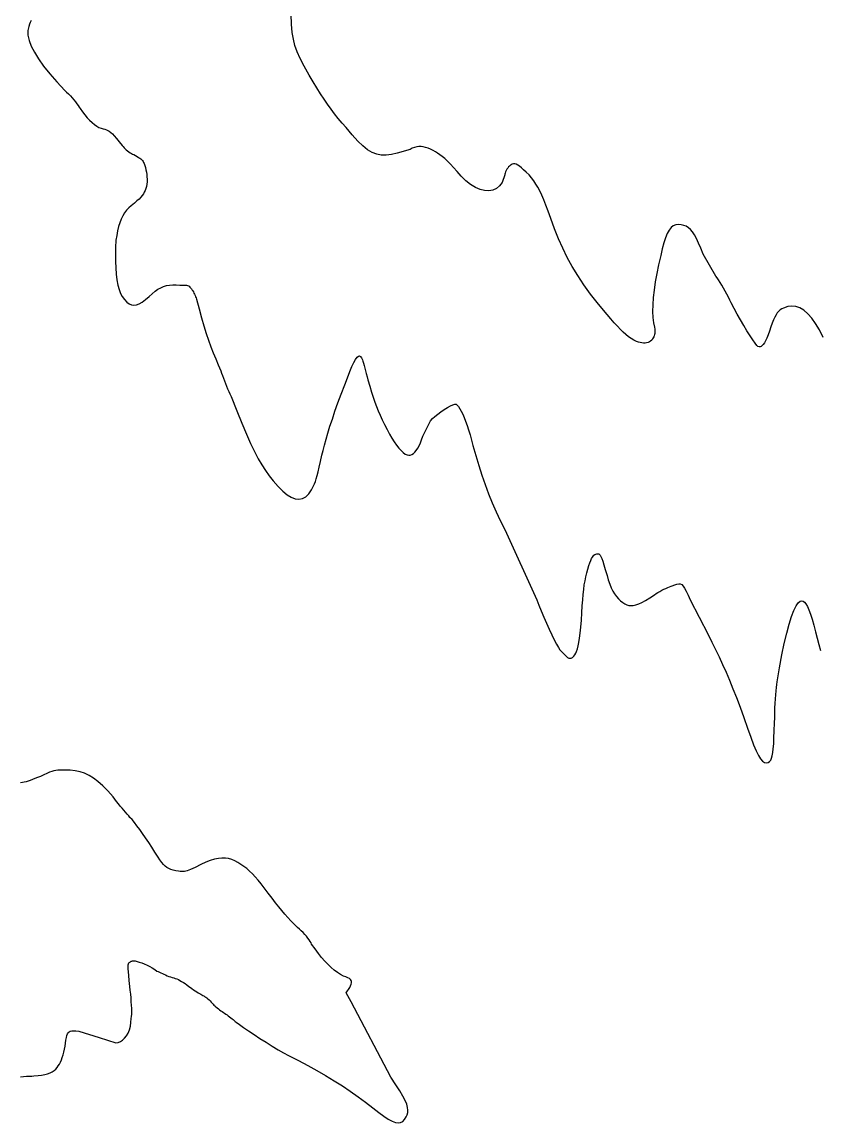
# Model space of a CAD drawing. Extents: x 0.1 to 12, y 0.1 to 13.2.
# Drawn here: x 5.993 to 7.866, y 3.788 to 6.371 of the extents above; entities that cross this region are included whole.
import ezdxf

# ---------------------------------------------------------------- set-up
doc = ezdxf.new("R2010")
doc.units = 0
doc.layers.add('1', color=1, linetype='CONTINUOUS')

msp = doc.modelspace()

# ---------------------------------------------------------------- linework, layer by layer
at = {"layer": '1', "linetype": 'CONTINUOUS'}
for points in [[(7.8739, 5.6306), (7.8649, 5.6483), (7.8558, 5.6635), (7.8468, 5.6762), (7.8377, 5.6865), (7.8285, 5.6944), (7.8192, 5.7), (7.8098, 5.7033), (7.8003, 5.7043), (7.7906, 5.7031), (7.7808, 5.6997), (7.7765, 5.6977), (7.7727, 5.6952), (7.7693, 5.6922), (7.7661, 5.6885), (7.7631, 5.6839), (7.7602, 5.6785), (7.7573, 5.6721), (7.7543, 5.6645), (7.7512, 5.6558), (7.7477, 5.6456), (7.7443, 5.6365), (7.7412, 5.6289), (7.7383, 5.6227), (7.7356, 5.6178), (7.7331, 5.6141), (7.7307, 5.6115), (7.7283, 5.6098), (7.7258, 5.609), (7.7233, 5.609), (7.7207, 5.6096), (7.7181, 5.6121), (7.7139, 5.6174), (7.7084, 5.625), (7.702, 5.6347), (7.6948, 5.646), (7.6872, 5.6585), (7.6794, 5.6717), (7.6717, 5.6852), (7.6644, 5.6987), (7.6577, 5.7117), (7.6547, 5.7183), (7.6513, 5.7252), (7.6476, 5.7323), (7.6437, 5.7395), (7.6396, 5.7466), (7.6356, 5.7534), (7.6317, 5.7598), (7.628, 5.7656), (7.6246, 5.7707), (7.6216, 5.7748), (7.5916, 5.8258), (7.5864, 5.8401), (7.5814, 5.8523), (7.5766, 5.8627), (7.5719, 5.8713), (7.5672, 5.8784), (7.5624, 5.884), (7.5574, 5.8883), (7.5522, 5.8915), (7.5466, 5.8936), (7.5405, 5.8949), (7.5337, 5.8959), (7.5275, 5.8952), (7.5218, 5.8928), (7.5167, 5.8886), (7.512, 5.8825), (7.5077, 5.8746), (7.5036, 5.8647), (7.4998, 5.8528), (7.4961, 5.8389), (7.4925, 5.8228), (7.4874, 5.8015), (7.4832, 5.7808), (7.4796, 5.761), (7.4768, 5.742), (7.4748, 5.7241), (7.4737, 5.7074), (7.4733, 5.6919), (7.4738, 5.6779), (7.4752, 5.6654), (7.4775, 5.6547), (7.4782, 5.6504), (7.4786, 5.6466), (7.4786, 5.6433), (7.4784, 5.6402), (7.4779, 5.6374), (7.4771, 5.6348), (7.476, 5.6322), (7.4747, 5.6298), (7.4732, 5.6273), (7.4715, 5.6246), (7.4687, 5.6222), (7.4657, 5.6203), (7.4626, 5.6189), (7.4592, 5.618), (7.4557, 5.6175), (7.452, 5.6175), (7.4481, 5.6179), (7.4441, 5.6188), (7.4398, 5.62), (7.4354, 5.6216), (7.4292, 5.6246), (7.4231, 5.6282), (7.4169, 5.6324), (7.4107, 5.6373), (7.4043, 5.643), (7.3976, 5.6495), (7.3906, 5.6569), (7.3831, 5.6651), (7.375, 5.6744), (7.3664, 5.6847), (7.346, 5.7092), (7.3278, 5.7323), (7.3117, 5.7545), (7.2974, 5.7761), (7.2845, 5.7973), (7.273, 5.8185), (7.2624, 5.8401), (7.2526, 5.8623), (7.2433, 5.8854), (7.2342, 5.9099), (7.2283, 5.9267), (7.2229, 5.9413), (7.2179, 5.9539), (7.2132, 5.9649), (7.2087, 5.9745), (7.2042, 5.983), (7.1995, 5.9907), (7.1945, 5.9979), (7.1891, 6.0049), (7.1832, 6.012), (7.1764, 6.0187), (7.1704, 6.0243), (7.1652, 6.0289), (7.1606, 6.0326), (7.1565, 6.0353), (7.1529, 6.0371), (7.1497, 6.038), (7.1467, 6.0381), (7.1439, 6.0375), (7.1411, 6.036), (7.1393, 6.0348), (7.1373, 6.033), (7.1353, 6.0307), (7.1333, 6.028), (7.1314, 6.0252), (7.1297, 6.0222), (7.1282, 6.0193), (7.1271, 6.0165), (7.1264, 6.0141), (7.1261, 6.012), (7.1201, 5.994), (7.114, 5.9861), (7.1067, 5.9803), (7.0982, 5.9766), (7.0889, 5.9751), (7.0788, 5.9756), (7.0682, 5.9782), (7.0573, 5.9829), (7.0461, 5.9896), (7.035, 5.9983), (7.024, 6.009), (7.0146, 6.0199), (7.0062, 6.0294), (6.9986, 6.0375), (6.9917, 6.0444), (6.9854, 6.0503), (6.9795, 6.0553), (6.9739, 6.0595), (6.9686, 6.0631), (6.9633, 6.0663), (6.958, 6.0691), (6.9518, 6.0723), (6.946, 6.0749), (6.9404, 6.0767), (6.935, 6.0779), (6.9298, 6.0785), (6.9247, 6.0784), (6.9196, 6.0777), (6.9144, 6.0764), (6.9092, 6.0745), (6.9039, 6.0721), (6.8739, 6.0631), (6.8602, 6.0601), (6.8478, 6.0586), (6.8364, 6.0588), (6.8255, 6.0609), (6.8149, 6.0649), (6.8042, 6.0713), (6.7931, 6.0801), (6.7812, 6.0915), (6.7682, 6.1058), (6.7538, 6.1231), (6.7442, 6.1339), (6.7352, 6.1446), (6.7266, 6.1554), (6.7183, 6.1665), (6.7102, 6.1779), (6.7021, 6.1899), (6.6938, 6.2026), (6.6852, 6.2161), (6.6762, 6.2306), (6.6667, 6.2462), (6.6553, 6.2675), (6.6461, 6.2854), (6.6391, 6.301), (6.6337, 6.3155), (6.6299, 6.3303), (6.6273, 6.3466), (6.6258, 6.3655), (6.625, 6.3883)], [(6.0141, 6.3743), (6.0119, 6.3701), (6.0102, 6.3655), (6.009, 6.3604), (6.0067, 6.3507), (6.0068, 6.3398), (6.0094, 6.3277), (6.0144, 6.3144), (6.0218, 6.2999), (6.0315, 6.2843), (6.0435, 6.2674), (6.0578, 6.2495), (6.0744, 6.2304), (6.0931, 6.2102), (6.0976, 6.2064), (6.102, 6.2021), (6.1064, 6.1975), (6.1105, 6.1928), (6.1145, 6.1881), (6.1182, 6.1834), (6.1215, 6.179), (6.1245, 6.1749), (6.1271, 6.1712), (6.1291, 6.1682), (6.1346, 6.1603), (6.1402, 6.1531), (6.1459, 6.1464), (6.1516, 6.1404), (6.1573, 6.1351), (6.1629, 6.1306), (6.1683, 6.1267), (6.1735, 6.1237), (6.1785, 6.1215), (6.1832, 6.1201), (6.1874, 6.1192), (6.191, 6.1181), (6.1944, 6.1166), (6.1977, 6.1146), (6.2012, 6.1119), (6.205, 6.1082), (6.2094, 6.1035), (6.2146, 6.0975), (6.2208, 6.0901), (6.2282, 6.0811), (6.2302, 6.0784), (6.2325, 6.0757), (6.235, 6.0731), (6.2377, 6.0706), (6.2406, 6.0683), (6.2436, 6.0662), (6.2466, 6.0642), (6.2496, 6.0625), (6.2525, 6.0611), (6.2553, 6.0601), (6.2595, 6.0575), (6.2632, 6.0553), (6.2665, 6.0533), (6.2693, 6.0514), (6.2718, 6.0495), (6.2739, 6.0477), (6.2756, 6.0458), (6.2771, 6.0438), (6.2783, 6.0416), (6.2793, 6.039), (6.281, 6.0344), (6.2825, 6.0294), (6.2838, 6.0241), (6.2848, 6.0187), (6.2857, 6.0131), (6.2862, 6.0075), (6.2865, 6.0018), (6.2864, 5.9961), (6.286, 5.9905), (6.2853, 5.985), (6.2835, 5.9799), (6.2818, 5.9754), (6.28, 5.9713), (6.2778, 5.9674), (6.2752, 5.9636), (6.2719, 5.9597), (6.2678, 5.9555), (6.2628, 5.951), (6.2567, 5.9458), (6.2492, 5.9399), (6.2433, 5.9351), (6.238, 5.9295), (6.2333, 5.9232), (6.2292, 5.9162), (6.2256, 5.9084), (6.2224, 5.8999), (6.2197, 5.8907), (6.2172, 5.8808), (6.2151, 5.8702), (6.2132, 5.8589), (6.2125, 5.8419), (6.2122, 5.8252), (6.2123, 5.8091), (6.2129, 5.7938), (6.214, 5.7793), (6.2156, 5.7659), (6.2178, 5.7538), (6.2206, 5.7431), (6.2241, 5.734), (6.2282, 5.7267), (6.2336, 5.7194), (6.2388, 5.7138), (6.2441, 5.7097), (6.2496, 5.7073), (6.2553, 5.7065), (6.2613, 5.7073), (6.2678, 5.7097), (6.2749, 5.7138), (6.2827, 5.7194), (6.2913, 5.7267), (6.2983, 5.7334), (6.3051, 5.739), (6.3118, 5.7437), (6.3184, 5.7475), (6.3251, 5.7504), (6.3319, 5.7525), (6.3391, 5.7538), (6.3466, 5.7544), (6.3547, 5.7544), (6.3634, 5.7538), (6.3683, 5.7537), (6.3725, 5.7537), (6.376, 5.7535), (6.3789, 5.7532), (6.3814, 5.7526), (6.3835, 5.7518), (6.3853, 5.7507), (6.387, 5.7491), (6.3887, 5.7472), (6.3904, 5.7447), (6.3914, 5.7436), (6.3925, 5.742), (6.3937, 5.7399), (6.3951, 5.7376), (6.3964, 5.735), (6.3977, 5.7322), (6.399, 5.7293), (6.4003, 5.7264), (6.4014, 5.7235), (6.4024, 5.7207), (6.4085, 5.6976), (6.4144, 5.6767), (6.42, 5.6577), (6.4255, 5.6403), (6.4309, 5.6242), (6.4364, 5.6091), (6.4418, 5.5947), (6.4475, 5.5807), (6.4533, 5.5667), (6.4595, 5.5526), (6.4614, 5.547), (6.4634, 5.5411), (6.4656, 5.535), (6.4679, 5.5288), (6.4703, 5.5225), (6.4729, 5.5162), (6.4755, 5.51), (6.4781, 5.5039), (6.4808, 5.4981), (6.4835, 5.4925), (6.497, 5.4588), (6.5091, 5.4295), (6.5198, 5.4041), (6.5296, 5.3821), (6.5387, 5.363), (6.5473, 5.3463), (6.5557, 5.3316), (6.5642, 5.3184), (6.5731, 5.3061), (6.5826, 5.2943), (6.594, 5.2811), (6.6049, 5.2702), (6.6153, 5.2618), (6.6251, 5.2558), (6.6344, 5.2523), (6.6431, 5.2513), (6.6513, 5.2528), (6.659, 5.257), (6.6661, 5.2638), (6.6727, 5.2733), (6.6752, 5.2777), (6.6775, 5.2823), (6.6796, 5.2872), (6.6816, 5.2927), (6.6836, 5.2992), (6.6856, 5.3068), (6.6879, 5.3158), (6.6905, 5.3266), (6.6933, 5.3393), (6.6967, 5.3544), (6.6996, 5.3657), (6.7029, 5.3782), (6.7067, 5.3917), (6.711, 5.4064), (6.7158, 5.4223), (6.7214, 5.4393), (6.7275, 5.4576), (6.7345, 5.477), (6.7422, 5.4976), (6.7508, 5.5195), (6.7568, 5.5363), (6.7623, 5.5506), (6.7673, 5.5625), (6.7718, 5.572), (6.7759, 5.5792), (6.7795, 5.5842), (6.7827, 5.5869), (6.7854, 5.5876), (6.7878, 5.5861), (6.7898, 5.5826), (6.7908, 5.5811), (6.7919, 5.5784), (6.7932, 5.5748), (6.7946, 5.5702), (6.7962, 5.5649), (6.7978, 5.559), (6.7995, 5.5526), (6.8012, 5.5458), (6.803, 5.5387), (6.8048, 5.5315), (6.8091, 5.5163), (6.8132, 5.5026), (6.8172, 5.4903), (6.8211, 5.4791), (6.8251, 5.4685), (6.8292, 5.4582), (6.8337, 5.448), (6.8385, 5.4375), (6.8439, 5.4264), (6.8498, 5.4144), (6.8553, 5.404), (6.8609, 5.3943), (6.8666, 5.3856), (6.8721, 5.3777), (6.8776, 5.3709), (6.8829, 5.3651), (6.888, 5.3605), (6.8927, 5.3571), (6.897, 5.3551), (6.9009, 5.3544), (6.9045, 5.3548), (6.9081, 5.3562), (6.9116, 5.3584), (6.9151, 5.3616), (6.9185, 5.3656), (6.9219, 5.3706), (6.9251, 5.3764), (6.9282, 5.3832), (6.9311, 5.3908), (6.9339, 5.3994), (6.952, 5.4354), (6.9564, 5.4403), (6.9622, 5.4455), (6.9691, 5.4511), (6.9765, 5.4565), (6.9842, 5.4617), (6.9917, 5.4664), (6.9987, 5.4702), (7.0046, 5.473), (7.0092, 5.4745), (7.012, 5.4745), (7.0148, 5.4721), (7.0178, 5.4684), (7.0209, 5.4636), (7.0241, 5.4577), (7.0274, 5.4508), (7.0308, 5.4429), (7.0343, 5.4341), (7.0379, 5.4243), (7.0414, 5.4137), (7.045, 5.4024), (7.0514, 5.3776), (7.0581, 5.3536), (7.065, 5.3304), (7.0723, 5.3078), (7.08, 5.2857), (7.0881, 5.264), (7.0967, 5.2428), (7.1059, 5.2217), (7.1157, 5.2009), (7.1261, 5.1802), (7.2012, 5.015), (7.2061, 5.0026), (7.2117, 4.989), (7.2178, 4.9748), (7.2241, 4.9604), (7.2305, 4.9463), (7.2367, 4.9331), (7.2424, 4.9211), (7.2476, 4.9109), (7.252, 4.903), (7.2553, 4.8979), (7.2733, 4.8799), (7.275, 4.8791), (7.2766, 4.8785), (7.278, 4.8781), (7.2794, 4.8779), (7.2808, 4.878), (7.2821, 4.8784), (7.2835, 4.879), (7.285, 4.88), (7.2866, 4.8813), (7.2883, 4.8829), (7.2908, 4.8859), (7.2931, 4.8896), (7.295, 4.8942), (7.2968, 4.8999), (7.2984, 4.9069), (7.3, 4.9153), (7.3015, 4.9253), (7.303, 4.9372), (7.3046, 4.951), (7.3063, 4.967), (7.3072, 4.9848), (7.3082, 5.0008), (7.3092, 5.015), (7.3103, 5.0278), (7.3116, 5.0394), (7.313, 5.05), (7.3147, 5.0598), (7.3166, 5.0691), (7.3188, 5.0781), (7.3213, 5.0871), (7.3239, 5.0953), (7.3261, 5.1021), (7.3281, 5.1075), (7.33, 5.1119), (7.3318, 5.1152), (7.3336, 5.1178), (7.3355, 5.1197), (7.3376, 5.1211), (7.3398, 5.1222), (7.3423, 5.1231), (7.3448, 5.1231), (7.3469, 5.1227), (7.3487, 5.1217), (7.3504, 5.1199), (7.3521, 5.1167), (7.354, 5.1121), (7.3563, 5.1056), (7.359, 5.097), (7.3623, 5.0859), (7.3664, 5.0721), (7.3693, 5.0617), (7.3725, 5.0522), (7.376, 5.0436), (7.3799, 5.0358), (7.384, 5.0289), (7.3884, 5.0228), (7.3931, 5.0174), (7.398, 5.0129), (7.4031, 5.0091), (7.4084, 5.006), (7.4129, 5.0037), (7.4176, 5.0021), (7.4226, 5.0015), (7.428, 5.0017), (7.4339, 5.003), (7.4406, 5.0054), (7.4482, 5.0089), (7.4567, 5.0136), (7.4665, 5.0196), (7.4775, 5.027), (7.4813, 5.0297), (7.4856, 5.0324), (7.4901, 5.035), (7.4949, 5.0374), (7.4996, 5.0398), (7.5043, 5.0419), (7.5087, 5.0439), (7.5128, 5.0456), (7.5165, 5.047), (7.5195, 5.048), (7.5253, 5.0504), (7.5302, 5.0521), (7.5345, 5.0528), (7.5382, 5.0524), (7.5417, 5.0507), (7.545, 5.0474), (7.5485, 5.0424), (7.5523, 5.0355), (7.5566, 5.0264), (7.5616, 5.015), (7.6036, 4.9339), (7.6124, 4.9161), (7.621, 4.8986), (7.6293, 4.8812), (7.6375, 4.8635), (7.6456, 4.8453), (7.6538, 4.8265), (7.662, 4.8066), (7.6703, 4.7856), (7.6788, 4.763), (7.6877, 4.7387), (7.6962, 4.7137), (7.7037, 4.6926), (7.7104, 4.6752), (7.7164, 4.6611), (7.7218, 4.6502), (7.7268, 4.6421), (7.7315, 4.6367), (7.7359, 4.6336), (7.7403, 4.6327), (7.7447, 4.6336), (7.748, 4.6358), (7.7506, 4.639), (7.7527, 4.6433), (7.7543, 4.6491), (7.7556, 4.6565), (7.7566, 4.6658), (7.7575, 4.6773), (7.7582, 4.6911), (7.7589, 4.7075), (7.7598, 4.7267), (7.7599, 4.7384), (7.7601, 4.75), (7.7605, 4.7613), (7.761, 4.7722), (7.7616, 4.7827), (7.7623, 4.7925), (7.7631, 4.8015), (7.764, 4.8097), (7.7649, 4.8168), (7.7658, 4.8228), (7.7713, 4.8557), (7.7769, 4.8857), (7.7825, 4.9129), (7.7882, 4.937), (7.7939, 4.958), (7.7995, 4.9757), (7.8049, 4.9901), (7.8102, 5.001), (7.8151, 5.0083), (7.8198, 5.012), (7.8233, 5.013), (7.8267, 5.0123), (7.8301, 5.0099), (7.8334, 5.0057), (7.8367, 4.9996), (7.8401, 4.9917), (7.8437, 4.9818), (7.8475, 4.9699), (7.8515, 4.956), (7.8559, 4.9399), (7.8595, 4.9248), (7.8633, 4.9102), (7.8672, 4.8962)], [(5.9891, 3.896), (5.9965, 3.8967), (6.0035, 3.8972), (6.0101, 3.8976), (6.016, 3.8978), (6.021, 3.8979), (6.0304, 3.8989), (6.0388, 3.9001), (6.0462, 3.9016), (6.0528, 3.9033), (6.0586, 3.9054), (6.0636, 3.9078), (6.068, 3.9107), (6.0719, 3.9139), (6.0752, 3.9177), (6.0781, 3.9219), (6.0807, 3.9259), (6.0831, 3.9305), (6.0854, 3.9356), (6.0874, 3.9413), (6.0893, 3.9474), (6.0911, 3.9539), (6.0926, 3.9607), (6.0939, 3.9677), (6.0951, 3.9748), (6.0961, 3.982), (6.097, 3.9878), (6.0981, 3.9925), (6.0994, 3.9964), (6.101, 3.9993), (6.1032, 4.0015), (6.106, 4.003), (6.1096, 4.0038), (6.1141, 4.004), (6.1195, 4.0037), (6.1261, 4.003), (6.1742, 3.988), (6.2132, 3.976), (6.2186, 3.9767), (6.2239, 3.9787), (6.2289, 3.9821), (6.2337, 3.9865), (6.238, 3.9921), (6.2417, 3.9987), (6.2449, 4.0061), (6.2472, 4.0144), (6.2487, 4.0234), (6.2492, 4.033), (6.25, 4.0372), (6.2504, 4.0426), (6.2505, 4.0489), (6.2504, 4.056), (6.25, 4.0638), (6.2495, 4.0722), (6.2488, 4.0809), (6.248, 4.0899), (6.2471, 4.099), (6.2462, 4.1081), (6.2446, 4.122), (6.2434, 4.1334), (6.2425, 4.1424), (6.2419, 4.1494), (6.2417, 4.1547), (6.2419, 4.1585), (6.2425, 4.1612), (6.2434, 4.163), (6.2446, 4.1642), (6.2462, 4.1652), (6.2472, 4.166), (6.2483, 4.1666), (6.2495, 4.1671), (6.2507, 4.1675), (6.2519, 4.1678), (6.253, 4.168), (6.2539, 4.1681), (6.2546, 4.1681), (6.2553, 4.1682), (6.2585, 4.1678), (6.2629, 4.1668), (6.2681, 4.1653), (6.2739, 4.1632), (6.28, 4.1607), (6.2864, 4.1578), (6.2927, 4.1546), (6.2988, 4.1513), (6.3044, 4.1477), (6.3093, 4.1441), (6.3122, 4.1431), (6.3154, 4.1417), (6.3188, 4.1401), (6.3224, 4.1384), (6.3262, 4.1366), (6.3301, 4.1349), (6.334, 4.1331), (6.3379, 4.1316), (6.3417, 4.1302), (6.3453, 4.1291), (6.349, 4.1281), (6.3526, 4.1269), (6.3562, 4.1255), (6.36, 4.1239), (6.3637, 4.122), (6.3676, 4.1198), (6.3716, 4.1174), (6.3757, 4.1146), (6.38, 4.1115), (6.3844, 4.1081), (6.3881, 4.1054), (6.3919, 4.1028), (6.3957, 4.1002), (6.3995, 4.0977), (6.4032, 4.0953), (6.4066, 4.0932), (6.4099, 4.0912), (6.4128, 4.0896), (6.4154, 4.0882), (6.4174, 4.0871), (6.4194, 4.086), (6.4216, 4.0846), (6.4241, 4.0829), (6.4267, 4.081), (6.4294, 4.0788), (6.4321, 4.0765), (6.4347, 4.074), (6.4372, 4.0714), (6.4395, 4.0688), (6.4414, 4.0661), (6.4434, 4.0642), (6.4457, 4.0621), (6.4482, 4.06), (6.4509, 4.0578), (6.4538, 4.0556), (6.4568, 4.0533), (6.4598, 4.0511), (6.4628, 4.049), (6.4657, 4.0469), (6.4685, 4.045), (6.4713, 4.0432), (6.4742, 4.0411), (6.4771, 4.039), (6.4801, 4.0368), (6.4831, 4.0345), (6.486, 4.0323), (6.4887, 4.0301), (6.4912, 4.0279), (6.4935, 4.0259), (6.4955, 4.024), (6.5031, 4.0187), (6.5129, 4.0119), (6.5245, 4.0039), (6.5375, 3.9952), (6.5514, 3.9861), (6.5658, 3.9769), (6.5801, 3.9679), (6.594, 3.9595), (6.607, 3.9521), (6.6186, 3.9459), (6.6416, 3.9342), (6.6637, 3.9225), (6.6851, 3.9107), (6.7057, 3.8987), (6.7256, 3.8866), (6.7449, 3.8744), (6.7636, 3.8619), (6.7818, 3.8492), (6.7995, 3.8362), (6.8168, 3.8228), (6.8304, 3.8121), (6.8422, 3.8033), (6.8526, 3.7965), (6.8616, 3.7916), (6.8694, 3.7887), (6.8761, 3.7876), (6.8818, 3.7884), (6.8868, 3.791), (6.8911, 3.7955), (6.8949, 3.8018), (6.8972, 3.8071), (6.8986, 3.8123), (6.899, 3.8179), (6.8982, 3.8242), (6.896, 3.8315), (6.8923, 3.8401), (6.8869, 3.8504), (6.8796, 3.8627), (6.8703, 3.8774), (6.8589, 3.8949), (6.7658, 4.0721), (6.7538, 4.0931), (6.7628, 4.1051), (6.7644, 4.1094), (6.7655, 4.1131), (6.7661, 4.1164), (6.7661, 4.1194), (6.7654, 4.122), (6.7638, 4.1243), (6.7614, 4.1265), (6.758, 4.1285), (6.7534, 4.1303), (6.7477, 4.1321), (6.7405, 4.1361), (6.7333, 4.1408), (6.726, 4.1463), (6.7187, 4.1525), (6.7113, 4.1595), (6.7039, 4.1674), (6.6963, 4.176), (6.6886, 4.1856), (6.6807, 4.1959), (6.6727, 4.2072), (6.6714, 4.2102), (6.6695, 4.2136), (6.667, 4.2173), (6.6641, 4.2214), (6.6607, 4.2256), (6.6569, 4.2299), (6.6528, 4.2342), (6.6486, 4.2384), (6.6441, 4.2425), (6.6396, 4.2462), (6.6318, 4.2542), (6.6243, 4.262), (6.6171, 4.2698), (6.61, 4.2777), (6.6029, 4.286), (6.5955, 4.2949), (6.5879, 4.3045), (6.5798, 4.3149), (6.571, 4.3265), (6.5616, 4.3393), (6.5544, 4.3488), (6.5475, 4.3574), (6.5406, 4.3653), (6.5338, 4.3723), (6.527, 4.3788), (6.5203, 4.3845), (6.5135, 4.3897), (6.5066, 4.3944), (6.4996, 4.3986), (6.4925, 4.4024), (6.4853, 4.4055), (6.4779, 4.4078), (6.4703, 4.409), (6.4623, 4.4092), (6.4538, 4.4084), (6.4447, 4.4065), (6.4348, 4.4035), (6.4241, 4.3993), (6.4123, 4.394), (6.3994, 4.3874), (6.3936, 4.3849), (6.3887, 4.3827), (6.3845, 4.3809), (6.3809, 4.3795), (6.3776, 4.3784), (6.3745, 4.3777), (6.3714, 4.3773), (6.3682, 4.3773), (6.3645, 4.3777), (6.3604, 4.3784), (6.3536, 4.3794), (6.3476, 4.3807), (6.3422, 4.3823), (6.3374, 4.3844), (6.333, 4.387), (6.3288, 4.3903), (6.3248, 4.3943), (6.3208, 4.399), (6.3167, 4.4047), (6.3123, 4.4114), (6.305, 4.4231), (6.2977, 4.4346), (6.2903, 4.4459), (6.283, 4.4567), (6.2759, 4.467), (6.2691, 4.4765), (6.2626, 4.4851), (6.2566, 4.4928), (6.2511, 4.4993), (6.2462, 4.5045), (6.2433, 4.5083), (6.2399, 4.5124), (6.2361, 4.5168), (6.2321, 4.5214), (6.2279, 4.5263), (6.2235, 4.5313), (6.2192, 4.5365), (6.215, 4.5418), (6.211, 4.5472), (6.2072, 4.5526), (6.1943, 4.5667), (6.1824, 4.5787), (6.1712, 4.5887), (6.1605, 4.5968), (6.1502, 4.6032), (6.1398, 4.6081), (6.1291, 4.6116), (6.1179, 4.614), (6.106, 4.6152), (6.0931, 4.6156), (6.0872, 4.6156), (6.082, 4.6155), (6.0772, 4.6152), (6.0726, 4.6147), (6.0679, 4.6137), (6.063, 4.6124), (6.0576, 4.6105), (6.0515, 4.6079), (6.0444, 4.6047), (6.036, 4.6006), (6.0292, 4.598), (6.0229, 4.5956), (6.0172, 4.5934), (6.012, 4.5914), (6.0071, 4.5897), (6.0025, 4.5883), (5.9981, 4.5871), (5.9938, 4.5863), (5.9894, 4.5858)]]:
    msp.add_lwpolyline(points, dxfattribs=at)

doc.saveas('drawing.dxf')
